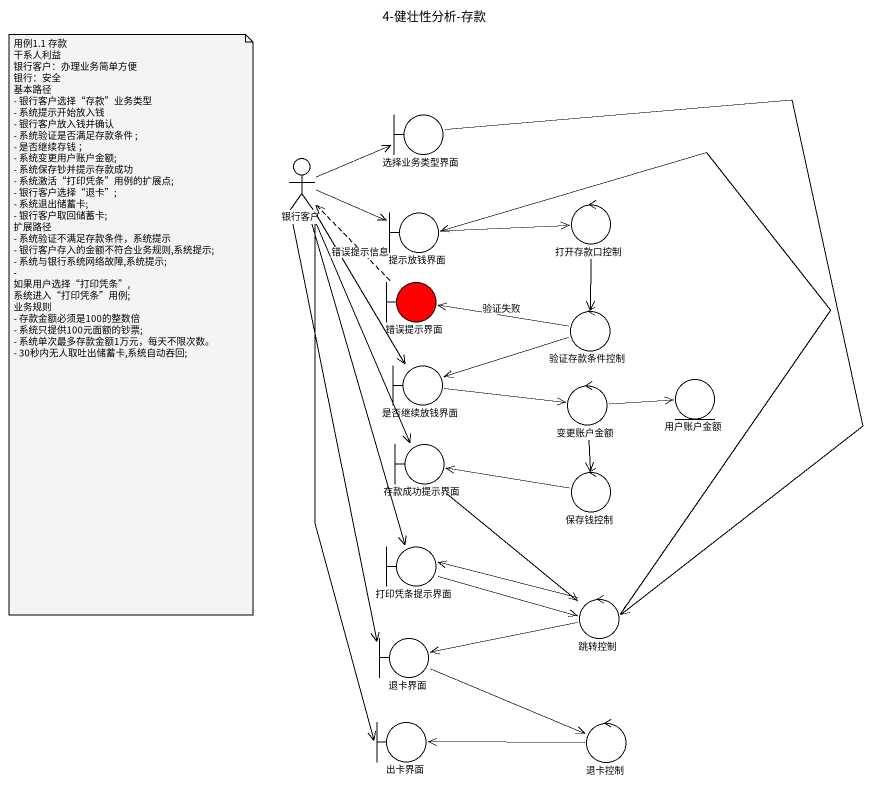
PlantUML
@startuml
title 4-健壮性分析-存款
boundary 选择业务类型界面
actor 银行客户
boundary 提示放钱界面
control 打开存款口控制
boundary 错误提示界面 #FF0000
control 验证存款条件控制
boundary 是否继续放钱界面
entity 用户账户金额
control 变更账户金额
boundary 存款成功提示界面
control 保存钱控制
boundary 打印凭条提示界面
control 跳转控制
boundary 退卡界面
boundary 出卡界面
control 退卡控制
选择业务类型界面 --> 跳转控制
银行客户 -right-> 选择业务类型界面
银行客户 -right-> 提示放钱界面
银行客户 --> 是否继续放钱界面
银行客户 --> 存款成功提示界面
银行客户 --> 打印凭条提示界面
银行客户 --> 退卡界面
银行客户 --> 出卡界面
提示放钱界面 -right-> 打开存款口控制
打开存款口控制 --> 验证存款条件控制
错误提示界面 .up.> 银行客户 : 错误提示信息
验证存款条件控制 -left-> 错误提示界面 : 验证失败
验证存款条件控制 -left-> 是否继续放钱界面
是否继续放钱界面 -right-> 变更账户金额
变更账户金额 -right-> 用户账户金额
变更账户金额 --> 保存钱控制
存款成功提示界面 --> 跳转控制
保存钱控制 -left-> 存款成功提示界面
打印凭条提示界面 -right-> 跳转控制
跳转控制 -up-> 提示放钱界面
跳转控制 -left-> 打印凭条提示界面
跳转控制 -left-> 退卡界面
退卡界面 -right-> 退卡控制
退卡控制 -left-> 出卡界面
note as N1
  用例1.1 存款
  干系人利益
  银行客户：办理业务简单方便
  银行：安全
  基本路径
  - 银行客户选择“存款”业务类型
  - 系统提示开始放入钱
  - 银行客户放入钱并确认
  - 系统验证是否满足存款条件 ;
  - 是否继续存钱 ；
  - 系统变更用户账户金额;
  - 系统保存钞并提示存款成功
  - 系统激活“打印凭条”用例的扩展点;
  - 银行客户选择“退卡”;
  - 系统退出储蓄卡;
  - 银行客户取回储蓄卡;
  扩展路径
  - 系统验证不满足存款条件，系统提示
  - 银行客户存入的金额不符合业务规则,系统提示;
  - 系统与银行系统网络故障,系统提示;
  - 如果用户选择“打印凭条”,系统进入“打印凭条”用例;
  业务规则
  - 存款金额必须是100的整数倍
  - 系统只提供100元面额的钞票;
  - 系统单次最多存款金额1万元，每天不限次数。
  - 30秒内无人取吐出储蓄卡,系统自动吞回;
end note
@enduml
